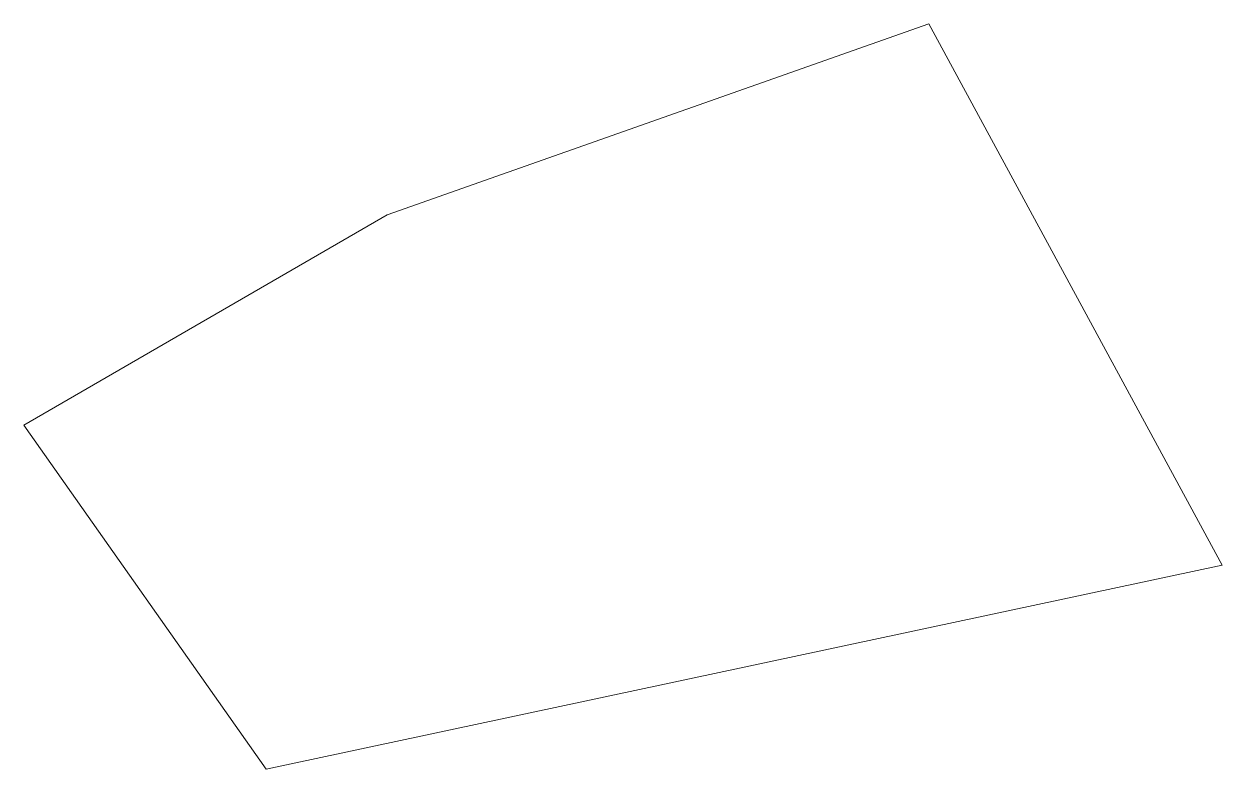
# Model space of a CAD drawing. Header units: millimetres. Extents: x -6 to 41, y -2.2 to 27.
import ezdxf

# ---------------------------------------------------------------- set-up
doc = ezdxf.new("R2010")
doc.units = ezdxf.units.MM
doc.header["$LTSCALE"] = 50
doc.layers.add('Rosetta-F-Class', color=7, linetype='Continuous', lineweight=5)

msp = doc.modelspace()

# ---------------------------------------------------------------- wipeouts: each hides what was drawn before it
at = {"color": 255, "linetype": 'Continuous', "lineweight": 5, "transparency": 33554687}
msp.add_wipeout([(3.5, -2.25), (41, 5.75), (29.5, 27), (8.25, 19.5), (-6, 11.25)], dxfattribs=at).dxf.layer = 'Rosetta-F-Class'

# ---------------------------------------------------------------- next in the draw order: linework, layer by layer
at = {"layer": 'Rosetta-F-Class', "color": 7, "linetype": 'Continuous', "lineweight": 5, "transparency": 33554687, "flags": 128}
msp.add_lwpolyline([(3.5, -2.25), (41, 5.75), (29.5, 27), (8.25, 19.5), (-6, 11.25)], close=True, dxfattribs=at)

doc.saveas('drawing.dxf')
